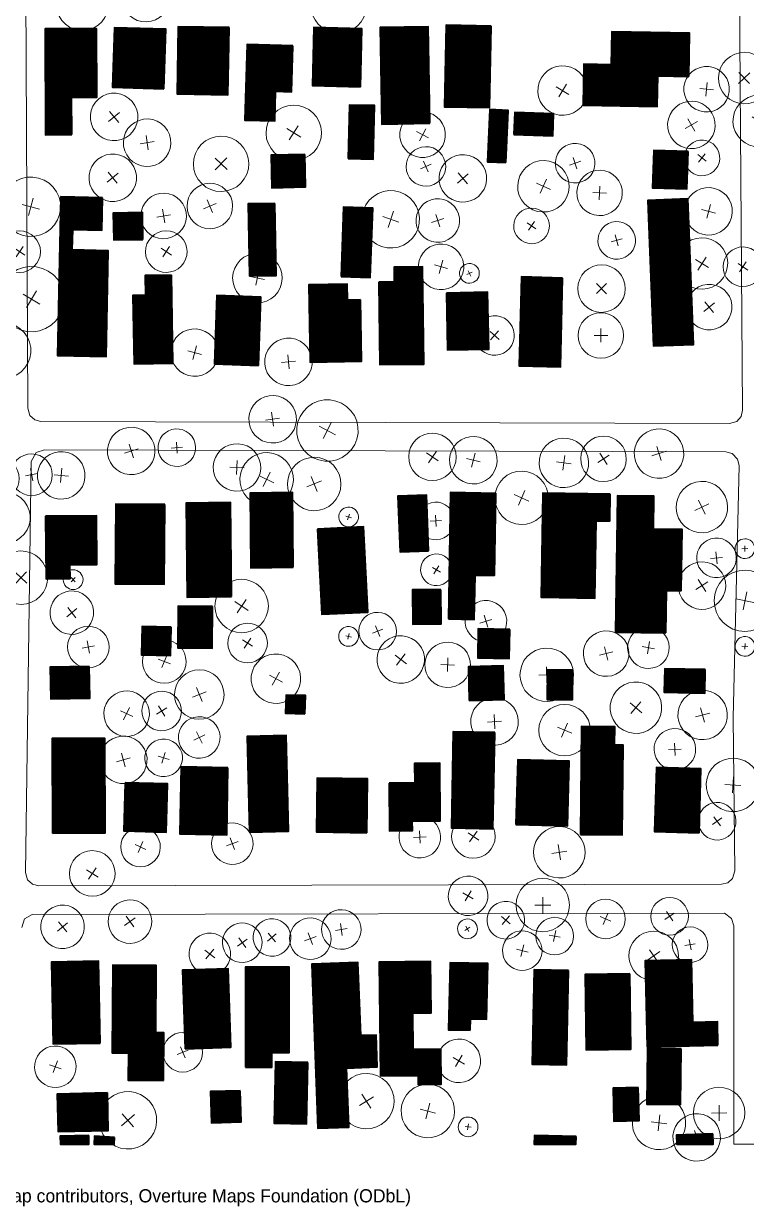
# Model space of a CAD drawing. Header units: metres. Extents: x -391 to 391, y -347 to 344.
# Drawn here: x -189.7 to -25.4, y -347.1 to -77.9 of the extents above; entities that cross this region are included whole.
import ezdxf
from ezdxf.enums import TextEntityAlignment as Align

# ---------------------------------------------------------------- set-up
doc = ezdxf.new("R2010")
doc.units = ezdxf.units.M
for name, color, linetype, lineweight, true_color in [('NOTES', 251, 'Continuous', 5, 0x999999), ('ROADS', 251, 'Continuous', 18, 0x333333), ('ROOFS', 251, 'Continuous', 40, 0x000000), ('ROOFS_FILL', 255, 'Continuous', 0, 0xffffff), ('TREES', 251, 'Continuous', 9, 0x555555)]:
    doc.layers.add(name, color=color, linetype=linetype, lineweight=lineweight, true_color=true_color)

# ---------------------------------------------------------------- blocks, each defined once
blk = doc.blocks.new('TREE_0_52BACD')
at = {"layer": 'TREES'}
for points in [[(6.01, 0), (5.89, -1.17), (5.55, -2.3), (5, -3.34), (4.25, -4.25), (3.34, -5), (2.3, -5.55), (1.17, -5.89), (0, -6.01), (-1.17, -5.89), (-2.3, -5.55), (-3.34, -5), (-4.25, -4.25), (-5, -3.34), (-5.55, -2.3), (-5.89, -1.17), (-6.01, 0), (-5.89, 1.17), (-5.55, 2.3), (-5, 3.34), (-4.25, 4.25), (-3.34, 5), (-2.3, 5.55), (-1.17, 5.89), (0, 6.01), (1.17, 5.89), (2.3, 5.55), (3.34, 5), (4.25, 4.25), (5, 3.34), (5.55, 2.3), (5.89, 1.17), (6.01, 0)], [(-1.8, 0), (1.8, 0)], [(0, 1.8), (0, -1.8)]]:
    blk.add_lwpolyline(points, dxfattribs=at)

msp = doc.modelspace()

# ---------------------------------------------------------------- hatches: boundary and pattern name
at = {"layer": 'ROOFS_FILL'}
h = msp.add_hatch(dxfattribs=at)
h.set_pattern_fill('SOLID')
h.paths.add_polyline_path([(-178.81, -103.19), (-178.84, -94.63), (-173.12, -94.62), (-173.18, -79.08), (-184.88, -79.11), (-184.79, -103.21), (-178.81, -103.19)])
h = msp.add_hatch(dxfattribs=at)
h.set_pattern_fill('SOLID')
h.paths.add_polyline_path([(-157.85, -92.75), (-157.42, -79.2), (-169.11, -78.84), (-169.53, -92.39), (-157.85, -92.75)])
h = msp.add_hatch(dxfattribs=at)
h.set_pattern_fill('SOLID')
h.paths.add_polyline_path([(-143.03, -78.81), (-154.61, -78.63), (-154.84, -93.91), (-143.27, -94.09), (-143.03, -78.81)])
h = msp.add_hatch(dxfattribs=at)
h.set_pattern_fill('SOLID')
h.paths.add_polyline_path([(-113.12, -92.29), (-112.8, -79.09), (-123.71, -78.81), (-124.04, -92.02), (-113.12, -92.29)])
h = msp.add_hatch(dxfattribs=at)
h.set_pattern_fill('SOLID')
h.paths.add_polyline_path([(-97.35, -100.61), (-97.77, -78.61), (-108.69, -78.81), (-108.27, -100.82), (-97.35, -100.61)])
h = msp.add_hatch(dxfattribs=at)
h.set_pattern_fill('SOLID')
h.paths.add_polyline_path([(-83.41, -78.48), (-93.66, -78.29), (-94, -96.83), (-83.75, -97.02), (-83.41, -78.48)])
h = msp.add_hatch(dxfattribs=at)
h.set_pattern_fill('SOLID')
h.paths.add_polyline_path([(-38.46, -89.95), (-38.27, -80.11), (-55.95, -79.78), (-56.09, -87.29), (-62.32, -87.17), (-62.51, -96.49), (-45.62, -96.81), (-45.48, -89.82), (-38.46, -89.95)])
h = msp.add_hatch(dxfattribs=at)
h.set_pattern_fill('SOLID')
h.paths.add_polyline_path([(-128.52, -82.97), (-138.91, -82.69), (-139.41, -99.86), (-132.65, -100.06), (-132.46, -93.32), (-128.82, -93.44), (-128.52, -82.97)])
h = msp.add_hatch(dxfattribs=at)
h.set_pattern_fill('SOLID')
h.paths.add_polyline_path([(-115.94, -108.62), (-110.23, -108.76), (-109.95, -96.59), (-115.66, -96.45), (-115.94, -108.62)])
h = msp.add_hatch(dxfattribs=at)
h.set_pattern_fill('SOLID')
h.paths.add_polyline_path([(-80.06, -109.55), (-79.56, -97.66), (-83.72, -97.5), (-84.21, -109.39), (-80.06, -109.55)])
h = msp.add_hatch(dxfattribs=at)
h.set_pattern_fill('SOLID')
h.paths.add_polyline_path([(-78.23, -103.16), (-69.4, -103.47), (-69.22, -98.46), (-78.04, -98.14), (-78.23, -103.16)])
h = msp.add_hatch(dxfattribs=at)
h.set_pattern_fill('SOLID')
h.paths.add_polyline_path([(-38.61, -107.01), (-46.39, -106.76), (-46.68, -115.29), (-38.89, -115.54), (-38.61, -107.01)])
h = msp.add_hatch(dxfattribs=at)
h.set_pattern_fill('SOLID')
h.paths.add_polyline_path([(-125.78, -107.69), (-133.46, -107.85), (-133.29, -115.26), (-125.62, -115.1), (-125.78, -107.69)])
h = msp.add_hatch(dxfattribs=at)
h.set_pattern_fill('SOLID')
h.paths.add_polyline_path([(-171.8, -117.56), (-181.27, -117.36), (-182.05, -153.44), (-171.02, -153.67), (-170.5, -129.6), (-178.68, -129.42), (-178.58, -124.76), (-171.96, -124.91), (-171.8, -117.56)])
h = msp.add_hatch(dxfattribs=at)
h.set_pattern_fill('SOLID')
h.paths.add_polyline_path([(-38.69, -117.83), (-47.78, -118.18), (-46.45, -151.29), (-37.37, -150.92), (-38.69, -117.83)])
h = msp.add_hatch(dxfattribs=at)
h.set_pattern_fill('SOLID')
h.paths.add_polyline_path([(-162.62, -127.02), (-162.74, -120.9), (-169.38, -121.05), (-169.25, -127.16), (-162.62, -127.02)])
h = msp.add_hatch(dxfattribs=at)
h.set_pattern_fill('SOLID')
h.paths.add_polyline_path([(-132.59, -118.84), (-138.69, -118.95), (-138.39, -135.36), (-132.28, -135.25), (-132.59, -118.84)])
h = msp.add_hatch(dxfattribs=at)
h.set_pattern_fill('SOLID')
h.paths.add_polyline_path([(-117.54, -135.46), (-110.91, -135.69), (-110.35, -119.92), (-116.99, -119.68), (-117.54, -135.46)])
h = msp.add_hatch(dxfattribs=at)
h.set_pattern_fill('SOLID')
h.paths.add_polyline_path([(-108.96, -136.73), (-108.72, -155.54), (-98.71, -155.41), (-98.99, -133.24), (-105.49, -133.33), (-105.44, -136.69), (-108.96, -136.73)])
h = msp.add_hatch(dxfattribs=at)
h.set_pattern_fill('SOLID')
h.paths.add_polyline_path([(-156.1, -135.19), (-162.08, -135.28), (-162.02, -139.78), (-164.88, -139.83), (-164.64, -155.36), (-155.8, -155.23), (-156.1, -135.19)])
h = msp.add_hatch(dxfattribs=at)
h.set_pattern_fill('SOLID')
h.paths.add_polyline_path([(-113.12, -140.78), (-116.11, -140.84), (-116.17, -137.21), (-124.88, -137.35), (-124.58, -154.96), (-112.89, -154.77), (-113.12, -140.78)])
h = msp.add_hatch(dxfattribs=at)
h.set_pattern_fill('SOLID')
h.paths.add_polyline_path([(-67.15, -135.82), (-76.5, -135.59), (-77.01, -155.78), (-67.65, -156.01), (-67.15, -135.82)])
h = msp.add_hatch(dxfattribs=at)
h.set_pattern_fill('SOLID')
h.paths.add_polyline_path([(-136.36, -155.72), (-135.79, -140.21), (-145.79, -139.83), (-146.37, -155.35), (-136.36, -155.72)])
h = msp.add_hatch(dxfattribs=at)
h.set_pattern_fill('SOLID')
h.paths.add_polyline_path([(-93.6, -139.25), (-93.31, -152.2), (-83.95, -151.99), (-84.24, -139.04), (-93.6, -139.25)])
h = msp.add_hatch(dxfattribs=at)
h.set_pattern_fill('SOLID')
h.paths.add_polyline_path([(-128.45, -201.67), (-128.62, -184.68), (-138.23, -184.78), (-138.06, -201.77), (-128.45, -201.67)])
h = msp.add_hatch(dxfattribs=at)
h.set_pattern_fill('SOLID')
h.paths.add_polyline_path([(-97.63, -197.91), (-98.13, -185.24), (-104.63, -185.5), (-104.11, -198.18), (-97.63, -197.91)])
h = msp.add_hatch(dxfattribs=at)
h.set_pattern_fill('SOLID')
h.paths.add_polyline_path([(-93.1, -213.42), (-87.25, -213.52), (-87.07, -203.43), (-82.67, -203.5), (-82.35, -184.86), (-92.62, -184.68), (-93.1, -213.42)])
h = msp.add_hatch(dxfattribs=at)
h.set_pattern_fill('SOLID')
h.paths.add_polyline_path([(-56.31, -185.01), (-71.64, -184.77), (-72.01, -208.49), (-59.8, -208.69), (-59.52, -191.07), (-56.4, -191.12), (-56.31, -185.01)])
h = msp.add_hatch(dxfattribs=at)
h.set_pattern_fill('SOLID')
h.paths.add_polyline_path([(-43.67, -216.62), (-43.53, -206.93), (-40.16, -206.98), (-39.98, -193.1), (-46.47, -193.01), (-46.37, -185.5), (-54.69, -185.39), (-55.09, -216.47), (-43.67, -216.62)])
h = msp.add_hatch(dxfattribs=at)
h.set_pattern_fill('SOLID')
h.paths.add_polyline_path([(-157.62, -187.37), (-168.79, -187.29), (-168.95, -205.41), (-157.77, -205.5), (-157.62, -187.37)])
h = msp.add_hatch(dxfattribs=at)
h.set_pattern_fill('SOLID')
h.paths.add_polyline_path([(-142.45, -208.34), (-142.68, -186.94), (-152.82, -187.05), (-152.59, -208.45), (-142.45, -208.34)])
h = msp.add_hatch(dxfattribs=at)
h.set_pattern_fill('SOLID')
h.paths.add_polyline_path([(-184.77, -190.03), (-184.65, -204.27), (-179.18, -204.23), (-179.21, -201.12), (-173.1, -201.05), (-173.2, -189.93), (-184.77, -190.03)])
h = msp.add_hatch(dxfattribs=at)
h.set_pattern_fill('SOLID')
h.paths.add_polyline_path([(-122.93, -193), (-121.96, -212.37), (-111.47, -211.86), (-112.43, -192.48), (-122.93, -193)])
h = msp.add_hatch(dxfattribs=at)
h.set_pattern_fill('SOLID')
h.paths.add_polyline_path([(-94.83, -206.77), (-101.32, -206.82), (-101.26, -214.59), (-94.77, -214.54), (-94.83, -206.77)])
h = msp.add_hatch(dxfattribs=at)
h.set_pattern_fill('SOLID')
h.paths.add_polyline_path([(-146.82, -210.59), (-154.61, -210.54), (-154.69, -220.02), (-146.89, -220.08), (-146.82, -210.59)])
h = msp.add_hatch(dxfattribs=at)
h.set_pattern_fill('SOLID')
h.paths.add_polyline_path([(-156.17, -215.3), (-162.8, -215.14), (-162.97, -221.61), (-156.34, -221.78), (-156.17, -215.3)])
h = msp.add_hatch(dxfattribs=at)
h.set_pattern_fill('SOLID')
h.paths.add_polyline_path([(-79.19, -215.83), (-86.33, -215.69), (-86.46, -222.31), (-79.32, -222.45), (-79.19, -215.83)])
h = msp.add_hatch(dxfattribs=at)
h.set_pattern_fill('SOLID')
h.paths.add_polyline_path([(-174.86, -224.23), (-183.7, -224.37), (-183.57, -231.63), (-174.73, -231.47), (-174.86, -224.23)])
h = msp.add_hatch(dxfattribs=at)
h.set_pattern_fill('SOLID')
h.paths.add_polyline_path([(-88.38, -231.98), (-80.46, -231.79), (-80.64, -224.13), (-88.57, -224.32), (-88.38, -231.98)])
h = msp.add_hatch(dxfattribs=at)
h.set_pattern_fill('SOLID')
h.paths.add_polyline_path([(-64.94, -231.83), (-64.85, -225.09), (-70.57, -225.01), (-70.66, -231.75), (-64.94, -231.83)])
h = msp.add_hatch(dxfattribs=at)
h.set_pattern_fill('SOLID')
h.paths.add_polyline_path([(-34.71, -224.97), (-43.93, -224.76), (-44.06, -230.1), (-34.84, -230.31), (-34.71, -224.97)])
h = msp.add_hatch(dxfattribs=at)
h.set_pattern_fill('SOLID')
h.paths.add_polyline_path([(-125.76, -235.04), (-125.65, -230.89), (-130.05, -230.77), (-130.18, -234.91), (-125.76, -235.04)])
h = msp.add_hatch(dxfattribs=at)
h.set_pattern_fill('SOLID')
h.paths.add_polyline_path([(-82.54, -239.28), (-92.03, -239.09), (-92.46, -260.99), (-82.99, -261.18), (-82.54, -239.28)])
h = msp.add_hatch(dxfattribs=at)
h.set_pattern_fill('SOLID')
h.paths.add_polyline_path([(-63.12, -262.5), (-53.63, -262.6), (-53.4, -242.14), (-55.35, -242.12), (-55.3, -237.97), (-62.84, -237.89), (-63.12, -262.5)])
h = msp.add_hatch(dxfattribs=at)
h.set_pattern_fill('SOLID')
h.paths.add_polyline_path([(-183.19, -262.18), (-171.24, -262.13), (-171.32, -240.63), (-183.28, -240.68), (-183.19, -262.18)])
h = msp.add_hatch(dxfattribs=at)
h.set_pattern_fill('SOLID')
h.paths.add_polyline_path([(-138.35, -261.94), (-129.51, -261.72), (-130.05, -239.98), (-138.88, -240.19), (-138.35, -261.94)])
h = msp.add_hatch(dxfattribs=at)
h.set_pattern_fill('SOLID')
h.paths.add_polyline_path([(-143.27, -247.31), (-153.92, -247.1), (-154.22, -262.38), (-143.57, -262.59), (-143.27, -247.31)])
h = msp.add_hatch(dxfattribs=at)
h.set_pattern_fill('SOLID')
h.paths.add_polyline_path([(-106.61, -250.78), (-106.52, -261.66), (-101.32, -261.61), (-101.34, -259.44), (-94.97, -259.38), (-95.09, -246.28), (-100.81, -246.33), (-100.77, -250.73), (-106.61, -250.78)])
h = msp.add_hatch(dxfattribs=at)
h.set_pattern_fill('SOLID')
h.paths.add_polyline_path([(-77.76, -260.25), (-66.06, -260.55), (-65.69, -245.79), (-77.37, -245.49), (-77.76, -260.25)])
h = msp.add_hatch(dxfattribs=at)
h.set_pattern_fill('SOLID')
h.paths.add_polyline_path([(-36.09, -262.12), (-35.68, -247.52), (-45.81, -247.25), (-46.22, -261.84), (-36.09, -262.12)])
h = msp.add_hatch(dxfattribs=at)
h.set_pattern_fill('SOLID')
h.paths.add_polyline_path([(-111.72, -262.11), (-111.52, -249.84), (-122.95, -249.65), (-123.15, -261.92), (-111.72, -262.11)])
h = msp.add_hatch(dxfattribs=at)
h.set_pattern_fill('SOLID')
h.paths.add_polyline_path([(-166.65, -250.73), (-166.95, -261.7), (-157.35, -261.96), (-157.04, -251), (-166.65, -250.73)])
h = msp.add_hatch(dxfattribs=at)
h.set_pattern_fill('SOLID')
h.paths.add_polyline_path([(-172.36, -309.96), (-172.72, -291.32), (-183.38, -291.53), (-183.01, -310.17), (-172.36, -309.96)])
h = msp.add_hatch(dxfattribs=at)
h.set_pattern_fill('SOLID')
h.paths.add_polyline_path([(-157.92, -318.5), (-157.86, -307.62), (-159.67, -307.62), (-159.58, -292.33), (-169.47, -292.27), (-169.58, -312.22), (-165.94, -312.24), (-165.97, -318.45), (-157.92, -318.5)])
h = msp.add_hatch(dxfattribs=at)
h.set_pattern_fill('SOLID')
h.paths.add_polyline_path([(-153.05, -311.26), (-142.66, -310.93), (-143.23, -293.08), (-153.6, -293.41), (-153.05, -311.26)])
h = msp.add_hatch(dxfattribs=at)
h.set_pattern_fill('SOLID')
h.paths.add_polyline_path([(-139.27, -315.48), (-133.29, -315.48), (-133.29, -312.12), (-129.39, -312.12), (-129.39, -292.7), (-139.27, -292.7), (-139.27, -315.48)])
h = msp.add_hatch(dxfattribs=at)
h.set_pattern_fill('SOLID')
h.paths.add_polyline_path([(-113.08, -308.27), (-113.71, -291.62), (-124.22, -292.01), (-122.82, -329.36), (-115.81, -329.09), (-116.31, -315.65), (-109.31, -315.38), (-109.58, -308.14), (-113.08, -308.27)])
h = msp.add_hatch(dxfattribs=at)
h.set_pattern_fill('SOLID')
h.paths.add_polyline_path([(-101.22, -303.12), (-97.06, -303.07), (-97.2, -291.42), (-108.89, -291.55), (-108.59, -317.46), (-100.01, -317.36), (-99.99, -319.43), (-94.79, -319.36), (-94.89, -311.33), (-101.13, -311.41), (-101.22, -303.12)])
h = msp.add_hatch(dxfattribs=at)
h.set_pattern_fill('SOLID')
h.paths.add_polyline_path([(-88.18, -307.06), (-88.12, -304.47), (-84.48, -304.55), (-84.2, -291.86), (-92.76, -291.68), (-93.11, -306.95), (-88.18, -307.06)])
h = msp.add_hatch(dxfattribs=at)
h.set_pattern_fill('SOLID')
h.paths.add_polyline_path([(-65.83, -293.44), (-73.63, -293.28), (-74.07, -314.77), (-66.27, -314.93), (-65.83, -293.44)])
h = msp.add_hatch(dxfattribs=at)
h.set_pattern_fill('SOLID')
h.paths.add_polyline_path([(-31.84, -310.48), (-31.94, -305.15), (-37.53, -305.26), (-37.82, -291.02), (-48.34, -291.23), (-47.95, -310.8), (-31.84, -310.48)])
h = msp.add_hatch(dxfattribs=at)
h.set_pattern_fill('SOLID')
h.paths.add_polyline_path([(-51.87, -294.25), (-61.99, -294.39), (-61.76, -311.49), (-51.62, -311.34), (-51.87, -294.25)])
h = msp.add_hatch(dxfattribs=at)
h.set_pattern_fill('SOLID')
h.paths.add_polyline_path([(-40.16, -311.29), (-47.83, -311.19), (-48.01, -323.88), (-40.33, -323.98), (-40.16, -311.29)])
h = msp.add_hatch(dxfattribs=at)
h.set_pattern_fill('SOLID')
h.paths.add_polyline_path([(-125.08, -314.39), (-132.49, -314.23), (-132.8, -328.22), (-125.39, -328.37), (-125.08, -314.39)])
h = msp.add_hatch(dxfattribs=at)
h.set_pattern_fill('SOLID')
h.paths.add_polyline_path([(-49.93, -320.1), (-55.65, -320.22), (-55.49, -327.73), (-49.77, -327.61), (-49.93, -320.1)])
h = msp.add_hatch(dxfattribs=at)
h.set_pattern_fill('SOLID')
h.paths.add_polyline_path([(-170.71, -321.29), (-182.14, -321.59), (-181.91, -330.14), (-170.49, -329.84), (-170.71, -321.29)])
h = msp.add_hatch(dxfattribs=at)
h.set_pattern_fill('SOLID')
h.paths.add_polyline_path([(-140.5, -320.82), (-147.25, -321.02), (-147.04, -328.11), (-140.29, -327.91), (-140.5, -320.82)])
h = msp.add_hatch(dxfattribs=at)
h.set_pattern_fill('SOLID')
h.paths.add_polyline_path([(-174.93, -331.02), (-181.44, -331.15), (-181.4, -332.95), (-174.9, -332.95), (-174.93, -331.02)])
h = msp.add_hatch(dxfattribs=at)
h.set_pattern_fill('SOLID')
h.paths.add_polyline_path([(-64.09, -331.21), (-73.58, -331), (-73.63, -332.95), (-64.13, -332.95), (-64.09, -331.21)])
h = msp.add_hatch(dxfattribs=at)
h.set_pattern_fill('SOLID')
h.paths.add_polyline_path([(-32.96, -330.66), (-41.26, -330.91), (-41.2, -332.95), (-32.88, -332.95), (-32.96, -330.66)])
h = msp.add_hatch(dxfattribs=at)
h.set_pattern_fill('SOLID')
h.paths.add_polyline_path([(-169.07, -331.46), (-173.61, -331.16), (-173.73, -332.95), (-169.17, -332.95), (-169.07, -331.46)])

# ---------------------------------------------------------------- linework, layer by layer
at = {"layer": 'ROADS'}
for points in [[(-29.6, -67.61), (-27.58, -68.68), (-26.89, -70.57), (-26.21, -165.94), (-26.56, -167.37), (-27.54, -168.46), (-29.22, -168.96), (-185.83, -168.45), (-187.23, -168.09), (-188.31, -167.12), (-188.82, -165.46), (-189.24, -70.81), (-188.89, -69.39), (-187.92, -68.31), (-186.25, -67.8), (-29.6, -67.61)], [(-188.03, -177.57), (-186.93, -175.57), (-185.03, -174.91), (-30.01, -175.42), (-28.58, -175.78), (-27.35, -177.05), (-27.02, -178.48), (-28.33, -235.92), (-28, -270.8), (-28.5, -272.48), (-29.58, -273.47), (-31, -273.83), (-186.33, -274.17), (-187.76, -273.81), (-188.84, -272.81), (-189.33, -271.12), (-188.03, -177.57)]]:
    msp.add_lwpolyline(points, close=True, dxfattribs=at)
msp.add_lwpolyline([(-190.19, -283.65), (-189.53, -281.73), (-187.79, -280.68), (-30.35, -280.41), (-28.72, -281.62), (-28.21, -283.29), (-28.18, -332.95), (-20.3, -332.95)], dxfattribs=at)
at = {"layer": 'ROOFS'}
for points in [[(-178.81, -103.19), (-178.84, -94.63), (-173.12, -94.62), (-173.18, -79.08), (-184.88, -79.11), (-184.79, -103.21), (-178.81, -103.19)], [(-157.85, -92.75), (-157.42, -79.2), (-169.11, -78.84), (-169.53, -92.39), (-157.85, -92.75)], [(-143.03, -78.81), (-154.61, -78.63), (-154.84, -93.91), (-143.27, -94.09), (-143.03, -78.81)], [(-113.12, -92.29), (-112.8, -79.09), (-123.71, -78.81), (-124.04, -92.02), (-113.12, -92.29)], [(-97.35, -100.61), (-97.77, -78.61), (-108.69, -78.81), (-108.27, -100.82), (-97.35, -100.61)], [(-83.41, -78.48), (-93.66, -78.29), (-94, -96.83), (-83.75, -97.02), (-83.41, -78.48)], [(-38.46, -89.95), (-38.27, -80.11), (-55.95, -79.78), (-56.09, -87.29), (-62.32, -87.17), (-62.51, -96.49), (-45.62, -96.81), (-45.48, -89.82), (-38.46, -89.95)], [(-128.52, -82.97), (-138.91, -82.69), (-139.41, -99.86), (-132.65, -100.06), (-132.46, -93.32), (-128.82, -93.44), (-128.52, -82.97)], [(-115.94, -108.62), (-110.23, -108.76), (-109.95, -96.59), (-115.66, -96.45), (-115.94, -108.62)], [(-80.06, -109.55), (-79.56, -97.66), (-83.72, -97.5), (-84.21, -109.39), (-80.06, -109.55)], [(-78.23, -103.16), (-69.4, -103.47), (-69.22, -98.46), (-78.04, -98.14), (-78.23, -103.16)], [(-38.61, -107.01), (-46.39, -106.76), (-46.68, -115.29), (-38.89, -115.54), (-38.61, -107.01)], [(-125.78, -107.69), (-133.46, -107.85), (-133.29, -115.26), (-125.62, -115.1), (-125.78, -107.69)], [(-171.8, -117.56), (-181.27, -117.36), (-182.05, -153.44), (-171.02, -153.67), (-170.5, -129.6), (-178.68, -129.42), (-178.58, -124.76), (-171.96, -124.91), (-171.8, -117.56)], [(-38.69, -117.83), (-47.78, -118.18), (-46.45, -151.29), (-37.37, -150.92), (-38.69, -117.83)], [(-162.62, -127.02), (-162.74, -120.9), (-169.38, -121.05), (-169.25, -127.16), (-162.62, -127.02)], [(-132.59, -118.84), (-138.69, -118.95), (-138.39, -135.36), (-132.28, -135.25), (-132.59, -118.84)], [(-117.54, -135.46), (-110.91, -135.69), (-110.35, -119.92), (-116.99, -119.68), (-117.54, -135.46)], [(-108.96, -136.73), (-108.72, -155.54), (-98.71, -155.41), (-98.99, -133.24), (-105.49, -133.33), (-105.44, -136.69), (-108.96, -136.73)], [(-156.1, -135.19), (-162.08, -135.28), (-162.02, -139.78), (-164.88, -139.83), (-164.64, -155.36), (-155.8, -155.23), (-156.1, -135.19)], [(-113.12, -140.78), (-116.11, -140.84), (-116.17, -137.21), (-124.88, -137.35), (-124.58, -154.96), (-112.89, -154.77), (-113.12, -140.78)], [(-67.15, -135.82), (-76.5, -135.59), (-77.01, -155.78), (-67.65, -156.01), (-67.15, -135.82)], [(-136.36, -155.72), (-135.79, -140.21), (-145.79, -139.83), (-146.37, -155.35), (-136.36, -155.72)], [(-93.6, -139.25), (-93.31, -152.2), (-83.95, -151.99), (-84.24, -139.04), (-93.6, -139.25)], [(-128.45, -201.67), (-128.62, -184.68), (-138.23, -184.78), (-138.06, -201.77), (-128.45, -201.67)], [(-97.63, -197.91), (-98.13, -185.24), (-104.63, -185.5), (-104.11, -198.18), (-97.63, -197.91)], [(-93.1, -213.42), (-87.25, -213.52), (-87.07, -203.43), (-82.67, -203.5), (-82.35, -184.86), (-92.62, -184.68), (-93.1, -213.42)], [(-56.31, -185.01), (-71.64, -184.77), (-72.01, -208.49), (-59.8, -208.69), (-59.52, -191.07), (-56.4, -191.12), (-56.31, -185.01)], [(-43.67, -216.62), (-43.53, -206.93), (-40.16, -206.98), (-39.98, -193.1), (-46.47, -193.01), (-46.37, -185.5), (-54.69, -185.39), (-55.09, -216.47), (-43.67, -216.62)], [(-157.62, -187.37), (-168.79, -187.29), (-168.95, -205.41), (-157.77, -205.5), (-157.62, -187.37)], [(-142.45, -208.34), (-142.68, -186.94), (-152.82, -187.05), (-152.59, -208.45), (-142.45, -208.34)], [(-184.77, -190.03), (-184.65, -204.27), (-179.18, -204.23), (-179.21, -201.12), (-173.1, -201.05), (-173.2, -189.93), (-184.77, -190.03)], [(-122.93, -193), (-121.96, -212.37), (-111.47, -211.86), (-112.43, -192.48), (-122.93, -193)], [(-94.83, -206.77), (-101.32, -206.82), (-101.26, -214.59), (-94.77, -214.54), (-94.83, -206.77)], [(-146.82, -210.59), (-154.61, -210.54), (-154.69, -220.02), (-146.89, -220.08), (-146.82, -210.59)], [(-156.17, -215.3), (-162.8, -215.14), (-162.97, -221.61), (-156.34, -221.78), (-156.17, -215.3)], [(-79.19, -215.83), (-86.33, -215.69), (-86.46, -222.31), (-79.32, -222.45), (-79.19, -215.83)], [(-174.86, -224.23), (-183.7, -224.37), (-183.57, -231.63), (-174.73, -231.47), (-174.86, -224.23)], [(-88.38, -231.98), (-80.46, -231.79), (-80.64, -224.13), (-88.57, -224.32), (-88.38, -231.98)], [(-64.94, -231.83), (-64.85, -225.09), (-70.57, -225.01), (-70.66, -231.75), (-64.94, -231.83)], [(-34.71, -224.97), (-43.93, -224.76), (-44.06, -230.1), (-34.84, -230.31), (-34.71, -224.97)], [(-125.76, -235.04), (-125.65, -230.89), (-130.05, -230.77), (-130.18, -234.91), (-125.76, -235.04)], [(-82.54, -239.28), (-92.03, -239.09), (-92.46, -260.99), (-82.99, -261.18), (-82.54, -239.28)], [(-63.12, -262.5), (-53.63, -262.6), (-53.4, -242.14), (-55.35, -242.12), (-55.3, -237.97), (-62.84, -237.89), (-63.12, -262.5)], [(-183.19, -262.18), (-171.24, -262.13), (-171.32, -240.63), (-183.28, -240.68), (-183.19, -262.18)], [(-138.35, -261.94), (-129.51, -261.72), (-130.05, -239.98), (-138.88, -240.19), (-138.35, -261.94)], [(-143.27, -247.31), (-153.92, -247.1), (-154.22, -262.38), (-143.57, -262.59), (-143.27, -247.31)], [(-106.61, -250.78), (-106.52, -261.66), (-101.32, -261.61), (-101.34, -259.44), (-94.97, -259.38), (-95.09, -246.28), (-100.81, -246.33), (-100.77, -250.73), (-106.61, -250.78)], [(-77.76, -260.25), (-66.06, -260.55), (-65.69, -245.79), (-77.37, -245.49), (-77.76, -260.25)], [(-36.09, -262.12), (-35.68, -247.52), (-45.81, -247.25), (-46.22, -261.84), (-36.09, -262.12)], [(-111.72, -262.11), (-111.52, -249.84), (-122.95, -249.65), (-123.15, -261.92), (-111.72, -262.11)], [(-166.65, -250.73), (-166.95, -261.7), (-157.35, -261.96), (-157.04, -251), (-166.65, -250.73)], [(-172.36, -309.96), (-172.72, -291.32), (-183.38, -291.53), (-183.01, -310.17), (-172.36, -309.96)], [(-157.92, -318.5), (-157.86, -307.62), (-159.67, -307.62), (-159.58, -292.33), (-169.47, -292.27), (-169.58, -312.22), (-165.94, -312.24), (-165.97, -318.45), (-157.92, -318.5)], [(-153.05, -311.26), (-142.66, -310.93), (-143.23, -293.08), (-153.6, -293.41), (-153.05, -311.26)], [(-139.27, -315.48), (-133.29, -315.48), (-133.29, -312.12), (-129.39, -312.12), (-129.39, -292.7), (-139.27, -292.7), (-139.27, -315.48)], [(-113.08, -308.27), (-113.71, -291.62), (-124.22, -292.01), (-122.82, -329.36), (-115.81, -329.09), (-116.31, -315.65), (-109.31, -315.38), (-109.58, -308.14), (-113.08, -308.27)], [(-101.22, -303.12), (-97.06, -303.07), (-97.2, -291.42), (-108.89, -291.55), (-108.59, -317.46), (-100.01, -317.36), (-99.99, -319.43), (-94.79, -319.36), (-94.89, -311.33), (-101.13, -311.41), (-101.22, -303.12)], [(-88.18, -307.06), (-88.12, -304.47), (-84.48, -304.55), (-84.2, -291.86), (-92.76, -291.68), (-93.11, -306.95), (-88.18, -307.06)], [(-65.83, -293.44), (-73.63, -293.28), (-74.07, -314.77), (-66.27, -314.93), (-65.83, -293.44)], [(-31.84, -310.48), (-31.94, -305.15), (-37.53, -305.26), (-37.82, -291.02), (-48.34, -291.23), (-47.95, -310.8), (-31.84, -310.48)], [(-51.87, -294.25), (-61.99, -294.39), (-61.76, -311.49), (-51.62, -311.34), (-51.87, -294.25)], [(-40.16, -311.29), (-47.83, -311.19), (-48.01, -323.88), (-40.33, -323.98), (-40.16, -311.29)], [(-125.08, -314.39), (-132.49, -314.23), (-132.8, -328.22), (-125.39, -328.37), (-125.08, -314.39)], [(-49.93, -320.1), (-55.65, -320.22), (-55.49, -327.73), (-49.77, -327.61), (-49.93, -320.1)], [(-170.71, -321.29), (-182.14, -321.59), (-181.91, -330.14), (-170.49, -329.84), (-170.71, -321.29)], [(-140.5, -320.82), (-147.25, -321.02), (-147.04, -328.11), (-140.29, -327.91), (-140.5, -320.82)], [(-174.93, -331.02), (-181.44, -331.15), (-181.4, -332.95), (-174.9, -332.95), (-174.93, -331.02)], [(-64.09, -331.21), (-73.58, -331), (-73.63, -332.95), (-64.13, -332.95), (-64.09, -331.21)], [(-32.96, -330.66), (-41.26, -330.91), (-41.2, -332.95), (-32.88, -332.95), (-32.96, -330.66)], [(-169.07, -331.46), (-173.61, -331.16), (-173.73, -332.95), (-169.17, -332.95), (-169.07, -331.46)]]:
    msp.add_lwpolyline(points, close=True, dxfattribs=at)

# ---------------------------------------------------------------- block references
at = {"layer": 'TREES'}
for p, xscale, yscale, zscale, rotation in [((-176.39, -73.62), 0.975, 0.975, 0.975, 71.16607712207433), ((-161.97, -72.12), 0.9, 0.9, 0.9, 113.97803305908137), ((-118.1, -73.77), 1.05, 1.05, 1.05, 324.0352988606735), ((-25.84, -90.3), 0.975, 0.975, 0.975, 313.7917387790303), ((-67.16, -93.16), 0.9375, 0.9375, 0.9375, 59.60666164500731), ((-34.41, -92.85), 0.8625, 0.8625, 0.8625, 83.90310183078611), ((-169.18, -99.16), 0.9, 0.9, 0.9, 130.19115475342312), ((-128.31, -102.77), 1.05, 1.05, 1.05, 57.381982001518715), ((-37.86, -100.97), 0.9, 0.9, 0.9, 210.01753420381124), ((-22.54, -100.07), 0.975, 0.975, 0.975, 148.11563853163983), ((-99.01, -103.22), 0.8625, 0.8625, 0.8625, 62.1274246561423), ((-161.67, -105.02), 0.9, 0.9, 0.9, 8.609642691310455), ((-144.84, -109.83), 1.05, 1.05, 1.05, 135.62383896599215), ((-98.26, -110.43), 0.7500000000000001, 0.7500000000000001, 0.7500000000000001, 113.82376939968324), ((-64.31, -109.68), 0.7500000000000001, 0.7500000000000001, 0.7500000000000001, 198.2851918950343), ((-35.46, -108.48), 0.675, 0.675, 0.675, 321.66589760334705), ((-169.48, -112.99), 0.9, 0.9, 0.9, 218.88298750821446), ((-89.85, -113.14), 0.9, 0.9, 0.9, 130.7831191684623), ((-71.52, -114.94), 0.975, 0.975, 0.975, 65.7357387553992), ((-188.11, -119.6), 1.125, 1.125, 1.125, 254.86393312033334), ((-147.4, -119.45), 0.8625, 0.8625, 0.8625, 23.571588568927897), ((-58.75, -116.44), 0.8625, 0.8625, 0.8625, 87.80791567936751), ((-157.91, -121.7), 0.8625, 0.8625, 0.8625, 9.281346633251353), ((-106.23, -122.45), 1.0875, 1.0875, 1.0875, 71.18464122635764), ((-33.96, -120.65), 0.9, 0.9, 0.9, 345.08874416086303), ((-95.56, -122.75), 0.825, 0.825, 0.825, 107.72118173017932), ((-74.22, -123.96), 0.675, 0.675, 0.675, 55.22859753531273), ((-190.67, -129.82), 0.7875000000000001, 0.7875000000000001, 0.7875000000000001, 326.2886496945582), ((-157.31, -129.82), 0.7875000000000001, 0.7875000000000001, 0.7875000000000001, 327.1360467831294), ((-54.84, -127.26), 0.7125000000000001, 0.7125000000000001, 0.7125000000000001, 195.24241989718203), ((-35.46, -132.52), 0.975, 0.975, 0.975, 237.48929881744988), ((-136.58, -135.83), 0.9375, 0.9375, 0.9375, 347.95760509554594), ((-94.81, -133.27), 0.8625, 0.8625, 0.8625, 164.13037882911783), ((-26.14, -133.27), 0.7500000000000001, 0.7500000000000001, 0.7500000000000001, 55.53786521598782), ((-187.96, -140.63), 1.2375, 1.2375, 1.2375, 149.21888500449234), ((-88.35, -134.77), 0.37437603993344426, 0.37437603993344426, 0.37437603993344426, 25.28858421441772), ((-58.3, -138.23), 0.9, 0.9, 0.9, 44.41162533631323), ((-33.81, -142.44), 0.8625, 0.8625, 0.8625, 128.8926484607358), ((-82.64, -148.9), 0.7500000000000001, 0.7500000000000001, 0.7500000000000001, 138.98583227577535), ((-194.42, -152.35), 1.05, 1.05, 1.05, 254.23464812976718), ((-58.45, -148.9), 0.8625, 0.8625, 0.8625, 0.0911555615610693), ((-150.85, -152.8), 0.9, 0.9, 0.9, 254.5884010458426), ((-129.52, -154.91), 0.9, 0.9, 0.9, 4.548779615065963), ((-120.65, -170.53), 1.1625, 1.1625, 1.1625, 152.62165736078452), ((-133.12, -167.98), 0.9, 0.9, 0.9, 98.116638686088), ((-165.28, -175.19), 0.9, 0.9, 0.9, 17.94851877731462), ((-96.76, -176.54), 0.9, 0.9, 0.9, 325.29558498329936), ((-45.23, -175.79), 0.9375, 0.9375, 0.9375, 288.0527541854829), ((-154.91, -174.44), 0.7125000000000001, 0.7125000000000001, 0.7125000000000001, 3.774909090574523), ((-87.45, -177.29), 0.9, 0.9, 0.9, 345.92655737211936), ((-66.86, -177.9), 0.9375, 0.9375, 0.9375, 81.62291047002584), ((-57.85, -176.99), 0.8625, 0.8625, 0.8625, 122.53964496670419), ((-195.48, -181.5), 0.7875000000000001, 0.7875000000000001, 0.7875000000000001, 56.54518816163657), ((-181.2, -180.75), 0.9, 0.9, 0.9, 175.01943626954463), ((-141.23, -178.95), 0.9, 0.9, 0.9, 267.4247889302419), ((-134.47, -181.65), 1.0125, 1.0125, 1.0125, 334.6745099433903), ((-123.66, -182.7), 1.0125, 1.0125, 1.0125, 111.7306058384247), ((-187.96, -180.6), 0.7875000000000001, 0.7875000000000001, 0.7875000000000001, 190.63066498301316), ((-76.48, -185.86), 1.0125, 1.0125, 1.0125, 246.24446913032432), ((-35.46, -187.96), 0.975, 0.975, 0.975, 205.29870929247906), ((-194.12, -190.37), 0.975, 0.975, 0.975, 286.4248721627375), ((-115.84, -190.22), 0.37437603993344426, 0.37437603993344426, 0.37437603993344426, 250.8647769729914), ((-96.01, -191.12), 0.7125000000000001, 0.7125000000000001, 0.7125000000000001, 3.2438439340877556), ((-190.37, -204.04), 1.0125, 1.0125, 1.0125, 315.80917168323043), ((-32.15, -199.53), 0.7500000000000001, 0.7500000000000001, 0.7500000000000001, 95.09975476821415), ((-25.69, -197.43), 0.37437603993344426, 0.37437603993344426, 0.37437603993344426, 91.24846355832562), ((-95.86, -202.24), 0.6, 0.6, 0.6, 239.1326050797183), ((-35.46, -205.84), 0.9, 0.9, 0.9, 121.94824625209797), ((-178.5, -204.49), 0.37437603993344426, 0.37437603993344426, 0.37437603993344426, 135.51543047357677), ((-25.69, -209.3), 1.1625, 1.1625, 1.1625, 348.40799817126174), ((-140.18, -210.5), 1.0125, 1.0125, 1.0125, 146.34102101364843), ((-178.8, -212), 0.825, 0.825, 0.825, 218.67476799413444), ((-84.59, -213.96), 0.7875000000000001, 0.7875000000000001, 0.7875000000000001, 106.27849345373005), ((-109.23, -216.21), 0.7125000000000001, 0.7125000000000001, 0.7125000000000001, 291.3251842796602), ((-175.04, -219.82), 0.7875000000000001, 0.7875000000000001, 0.7875000000000001, 190.61072029357732), ((-138.83, -218.91), 0.7500000000000001, 0.7500000000000001, 0.7500000000000001, 57.43430606188848), ((-115.84, -217.41), 0.37437603993344426, 0.37437603993344426, 0.37437603993344426, 165.92216236803284), ((-103.97, -222.67), 0.9, 0.9, 0.9, 51.74035543160861), ((-57.25, -221.32), 0.8625, 0.8625, 0.8625, 104.27908981405098), ((-47.63, -219.97), 0.7875000000000001, 0.7875000000000001, 0.7875000000000001, 260.1153979519824), ((-157.76, -223.12), 0.825, 0.825, 0.825, 247.87440145213503), ((-25.69, -219.67), 0.37437603993344426, 0.37437603993344426, 0.37437603993344426, 356.43252077113823), ((-132.37, -227.03), 0.9375, 0.9375, 0.9375, 60.923881046984725), ((-93.31, -223.87), 0.8625, 0.8625, 0.8625, 267.815530308208), ((-70.77, -226.13), 1.0125, 1.0125, 1.0125, 91.97994776352108), ((-149.8, -230.63), 0.9375, 0.9375, 0.9375, 291.703858637915), ((-50.48, -233.64), 0.975, 0.975, 0.975, 319.80776879364214), ((-166.33, -234.99), 0.8625, 0.8625, 0.8625, 64.2857724481743), ((-158.36, -234.39), 0.7500000000000001, 0.7500000000000001, 0.7500000000000001, 301.7975634696299), ((-35.31, -235.29), 0.9375, 0.9375, 0.9375, 15.204641042430783), ((-82.64, -236.79), 0.9, 0.9, 0.9, 183.47652681541078), ((-66.71, -238.75), 0.975, 0.975, 0.975, 67.53844222400419), ((-149.8, -240.4), 0.7875000000000001, 0.7875000000000001, 0.7875000000000001, 116.20917710908728), ((-167.08, -245.51), 0.9, 0.9, 0.9, 15.890222705759577), ((-41.62, -243.1), 0.7875000000000001, 0.7875000000000001, 0.7875000000000001, 2.5398964576637884), ((-157.91, -245.06), 0.7125000000000001, 0.7125000000000001, 0.7125000000000001, 72.59618484692258), ((-28.4, -251.22), 1.0125, 1.0125, 1.0125, 176.52745393758306), ((-32, -259.48), 0.7125000000000001, 0.7125000000000001, 0.7125000000000001, 126.43221616793745), ((-99.62, -263.09), 0.7875000000000001, 0.7875000000000001, 0.7875000000000001, 93.4458677096207), ((-87.45, -262.94), 0.825, 0.825, 0.825, 325.0838547147338), ((-163.17, -265.34), 0.7500000000000001, 0.7500000000000001, 0.7500000000000001, 156.67562779762324), ((-142.29, -264.59), 0.7875000000000001, 0.7875000000000001, 0.7875000000000001, 290.48883336993845), ((-67.91, -266.54), 0.975, 0.975, 0.975, 9.196847736421873), ((-174.14, -271.35), 0.8625, 0.8625, 0.8625, 236.91416631946498), ((-88.65, -276.46), 0.7500000000000001, 0.7500000000000001, 0.7500000000000001, 329.8814411620911), ((-71.67, -278.56), 1.0125, 1.0125, 1.0125, 179.97972233163782), ((-180.9, -283.52), 0.825, 0.825, 0.825, 219.92136125221597), ((-165.58, -282.32), 0.825, 0.825, 0.825, 35.307543737969254), ((-80.08, -282.02), 0.7125000000000001, 0.7125000000000001, 0.7125000000000001, 140.23310976268297), ((-57.4, -281.72), 0.7500000000000001, 0.7500000000000001, 0.7500000000000001, 247.06674800627928), ((-42.82, -281.12), 0.7125000000000001, 0.7125000000000001, 0.7125000000000001, 303.85795463932044), ((-133.27, -285.93), 0.7125000000000001, 0.7125000000000001, 0.7125000000000001, 310.3017782243715), ((-117.5, -284.12), 0.7500000000000001, 0.7500000000000001, 0.7500000000000001, 189.1092703402057), ((-140.03, -287.13), 0.7500000000000001, 0.7500000000000001, 0.7500000000000001, 36.53298355281435), ((-124.56, -286.23), 0.7875000000000001, 0.7875000000000001, 0.7875000000000001, 290.2026584062113), ((-88.8, -283.97), 0.37437603993344426, 0.37437603993344426, 0.37437603993344426, 211.24863256431843), ((-68.96, -285.63), 0.7125000000000001, 0.7125000000000001, 0.7125000000000001, 348.563799057283), ((-46.43, -290.13), 0.9375, 0.9375, 0.9375, 124.87596220000513), ((-147.4, -289.68), 0.7875000000000001, 0.7875000000000001, 0.7875000000000001, 231.86058261809907), ((-76.33, -288.93), 0.7500000000000001, 0.7500000000000001, 0.7500000000000001, 256.03388316381825), ((-38.16, -287.58), 0.675, 0.675, 0.675, 100.24457898803996), ((-153.56, -312.07), 0.7500000000000001, 0.7500000000000001, 0.7500000000000001, 292.2707759879048), ((-182.55, -315.37), 0.7875000000000001, 0.7875000000000001, 0.7875000000000001, 70.44948008485076), ((-90.75, -314.02), 0.825, 0.825, 0.825, 149.63083075472872), ((-111.79, -323.19), 1.05, 1.05, 1.05, 302.449160353631), ((-166.03, -327.55), 1.0875, 1.0875, 1.0875, 131.47834302582825), ((-97.81, -325.44), 1.0125, 1.0125, 1.0125, 255.56820488552924), ((-31.55, -325.89), 0.975, 0.975, 0.975, 0.46928682937820376), ((-45.23, -328.15), 1.0125, 1.0125, 1.0125, 262.95128044896165), ((-36.66, -331.45), 0.9, 0.9, 0.9, 198.0852893565408), ((-88.65, -329.05), 0.37437603993344426, 0.37437603993344426, 0.37437603993344426, 261.0732178255577)]:
    msp.add_blockref('TREE_0_52BACD', p, dxfattribs=dict(at, xscale=xscale, yscale=yscale, zscale=zscale, rotation=rotation))

# ---------------------------------------------------------------- texts
at = {"layer": 'NOTES'}
msp.add_text('Roads © OpenStreetMap contributors, Overture Maps Foundation (ODbL)  •  Building footprints © OpenStreetMap contributors, Overture Maps Foundation (ODbL)', height=3, dxfattribs=at).set_placement((-390.57, -343.24), align=Align.TOP_LEFT)

doc.saveas('drawing.dxf')
